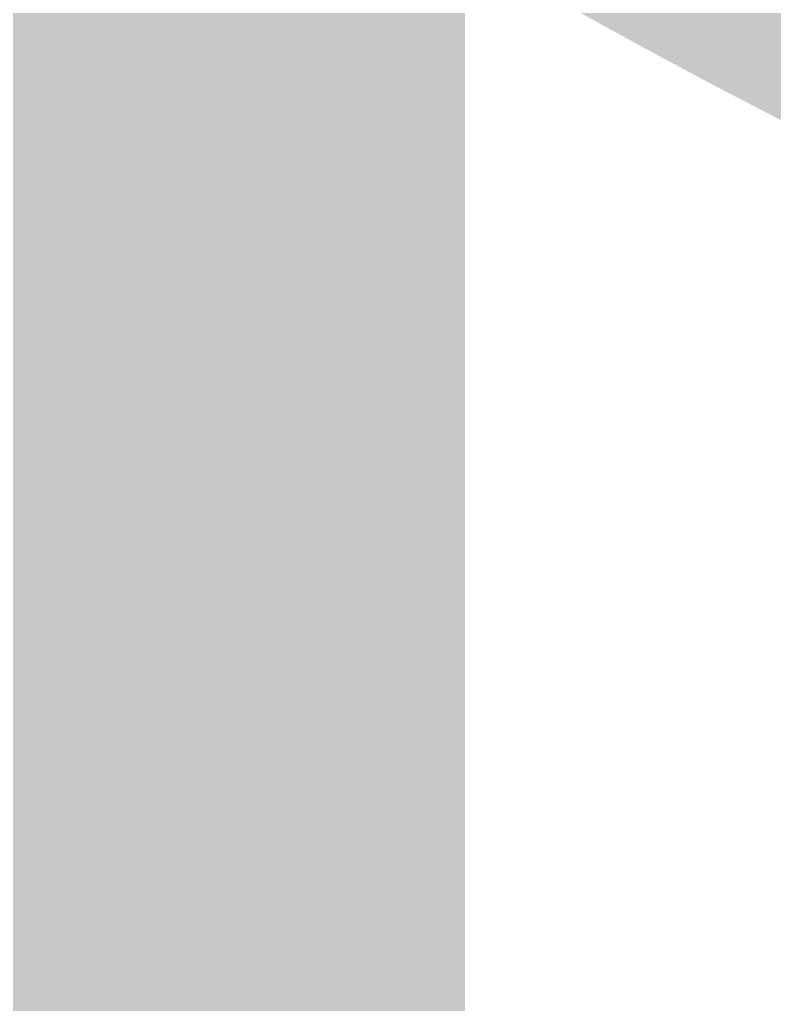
# Model space of a CAD drawing. Header units: inches. Extents: x 1.08 to 4.97, y 2.54 to 3.89.
# Drawn here: x 1.88261 to 1.885099, y 2.802776 to 2.806023 of the extents above; entities that cross this region are included whole.
import ezdxf

# ---------------------------------------------------------------- set-up
doc = ezdxf.new("R2010")
doc.units = ezdxf.units.IN
doc.header["$MEASUREMENT"] = 0
for name, color, linetype in [('Bottom', 5, 'Continuous'), ('Bottom Overlay', 54, 'Continuous'), ('Bottom Solder', 6, 'Continuous'), ('Top Overlay', 2, 'Continuous')]:
    doc.layers.add(name, color=color, linetype=linetype)

# ---------------------------------------------------------------- blocks, each defined once
blk = doc.blocks.new('TP_B_47')
at = {"layer": 'Bottom'}
h = blk.add_hatch(color=5, dxfattribs=at)
edge = h.paths.add_edge_path()
edge.add_arc((0, 0), 0.019685, 0, 360)
at = {"layer": 'Bottom Solder'}
h = blk.add_hatch(color=6, dxfattribs=at)
edge = h.paths.add_edge_path()
edge.add_arc((0, 0), 0.021685, 0, 360)
at = {"layer": 'Bottom Overlay'}
blk.add_lwpolyline([(0.029, 0, 0.006, 0.006, 1), (-0.029, 0, 0.006, 0.006, 1)], format="xyseb", close=True, dxfattribs=at)
blk = doc.blocks.new('R0805_71')
at = {"layer": 'Top Overlay'}
for points in [[(-0.0260001, 0.011, 0.006, 0.006, 0), (-0.0260001, -0.0110001, 0.006, 0.006, 0)], [(0.0260001, -0.011, 0.006, 0.006, 0), (-0.0260001, -0.0110001, 0.006, 0.006, 0)]]:
    blk.add_lwpolyline(points, format="xyseb", dxfattribs=at)
blk.add_lwpolyline([(-0.0275001, -0.0110001, 0.003, 0.003, 1), (-0.0245001, -0.0110001, 0.003, 0.003, 1)], format="xyseb", close=True, dxfattribs=at)
blk.add_lwpolyline([(-0.0275001, -0.0110001, 0.003, 0.003, 1), (-0.0245001, -0.0110001, 0.003, 0.003, 1)], format="xyseb", close=True, dxfattribs=at)

msp = doc.modelspace()

# ---------------------------------------------------------------- block references
for name, p, rotation in [('R0805_71', (1.8700787, 2.8287402), 90), ('TP_B_47', (1.895, 2.825), 180)]:
    msp.add_blockref(name, p, dxfattribs=dict(rotation=rotation))

doc.saveas('drawing.dxf')
